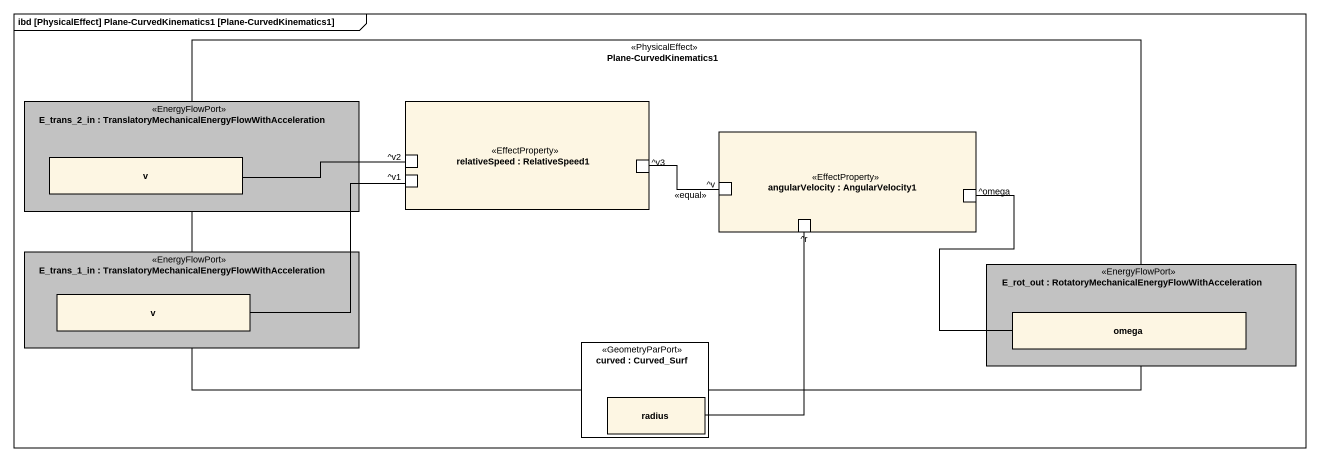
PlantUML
@startuml
mainframe ibd [PhysicalEffect] Plane-CurvedKinematics1 [Plane-CurvedKinematics1]
rectangle "Plane-CurvedKinematics1" as Plane_CurvedKinematics1 <<PhysicalEffect>> {
  rectangle "E_trans_2_in : TranslatoryMechanicalEnergyFlowWithAcceleration" as E_trans_2_in <<EnergyFlowPort>> #C2C2C2 {
    rectangle v
  }
  rectangle "relativeSpeed : RelativeSpeed1" as relativeSpeed <<EffectProperty>> {
    port "^v2" as v2
    port "^v3" as v3
    port "^v1" as v1
  }
  rectangle "angularVelocity : AngularVelocity1" as angularVelocity <<EffectProperty>> {
    port "^v" as v_2
    port "^omega" as omega
    port "^r" as r
  }
  rectangle "E_trans_1_in : TranslatoryMechanicalEnergyFlowWithAcceleration" as E_trans_1_in <<EnergyFlowPort>> #C2C2C2 {
    rectangle "v" as v_3
  }
  rectangle "E_rot_out : RotatoryMechanicalEnergyFlowWithAcceleration" as E_rot_out <<EnergyFlowPort>> #C2C2C2 {
    rectangle "omega" as omega_2
  }
  rectangle "curved : Curved_Surf" as curved <<GeometryParPort>> #FFFFFF {
    rectangle radius
  }
}
v -right- v2
v3 -right- v_2 : <<equal>>
omega -- omega_2
v_3 -right- v1
radius -up- r
@enduml
